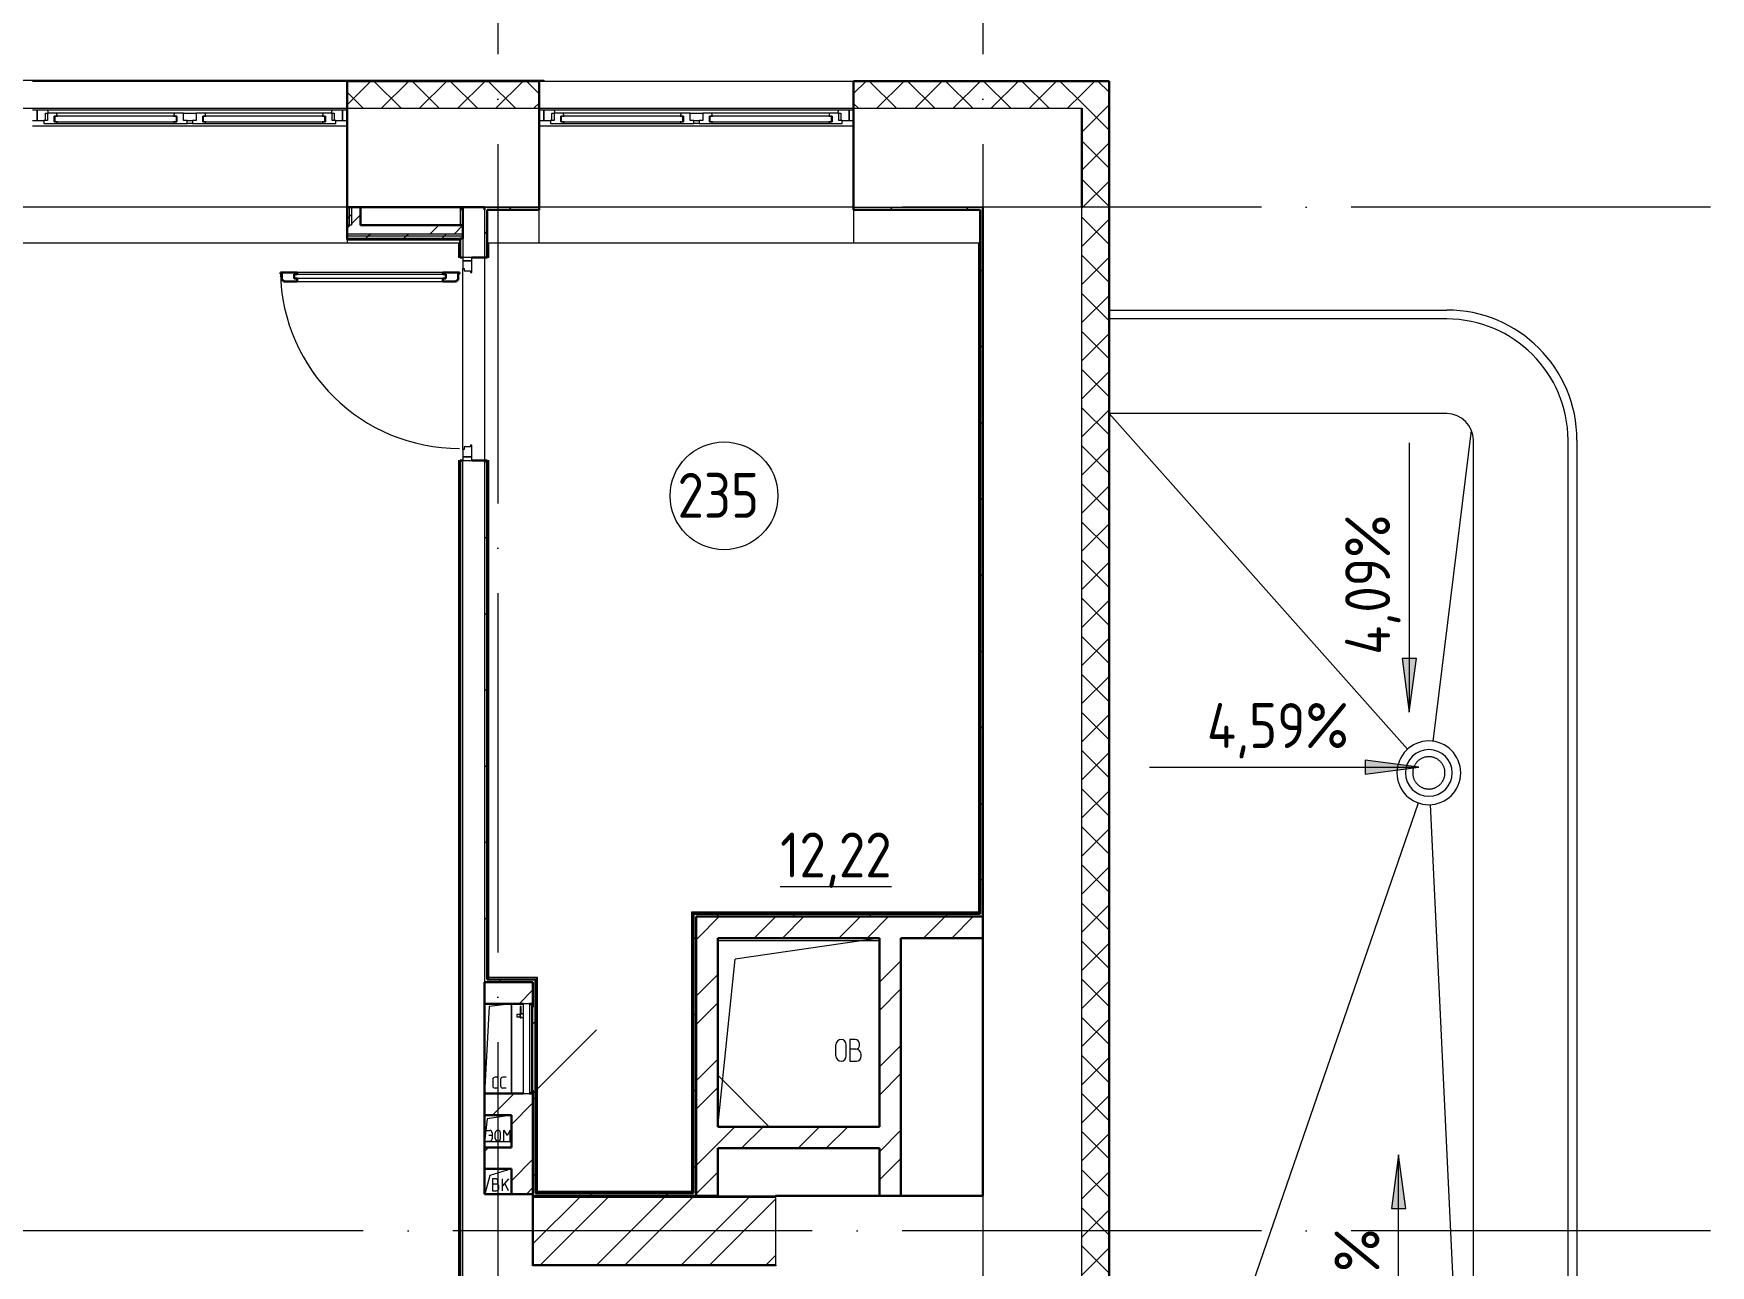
# Model space of a CAD drawing. Header units: millimetres. Extents: x -421858 to 614926, y -468665 to 141641.
# Drawn here: x 155991 to 165326, y 22470 to 29329 of the extents above; entities that cross this region are included whole.
import ezdxf

# ---------------------------------------------------------------- set-up
doc = ezdxf.new("R2010")
doc.units = ezdxf.units.MM
doc.linetypes.add('ADSK_Линия сетки', pattern=[25, 20, -2.5, 0, -2.5])
for name, color, linetype, lineweight in [('_ Окна', 7, 'Continuous', 9), ('Двери', 252, 'Continuous', 9), ('Крыша', 7, 'Continuous', 9), ('Линии', 252, 'Continuous', 9), ('Марки помещений', 252, 'Continuous', 20), ('Оборудование', 8, 'Continuous', 18), ('Ограждение', 252, 'Continuous', 9), ('Окна', 252, 'Continuous', 9), ('Оси', 252, 'Continuous', 9), ('Перекрытие', 252, 'Continuous', 18), ('Размеры', 7, 'Continuous', 9), ('Стены внутренние', 7, 'Continuous', 18), ('Стены наружные', 7, 'Continuous', 18), ('Стены штриховка', 252, 'Continuous', 9)]:
    doc.layers.add(name, color=color, linetype=linetype, lineweight=lineweight)
doc.layers.add('Двери открывание', color=7, linetype='Continuous', lineweight=9, true_color=0xc0c0c0)
doc.styles.add('GOST Common_2', font='', dxfattribs={"width": 0.9, "height": 250})
doc.styles.get('GOST Common_2').set_extended_font_data('GOST type B')

# ---------------------------------------------------------------- blocks, each defined once
blk = doc.blocks.new('2 этаж')
at = {"layer": 'Размеры', "true_color": 0x636466}
for points in [[(163649.3, 25550.1), (163688.8, 25850.1), (163609.8, 25850.1)], [(163703, 25244.6), (163403, 25284.1), (163403, 25205.1)], [(163589.8, 23086.6), (163550.3, 22786.6), (163629.3, 22786.6)]]:
    blk.add_hatch(color=251, dxfattribs=at).paths.add_polyline_path(points)
at = {"color": 251, "lineweight": 18, "true_color": 0x636466}
for p, q in [((158527.9, 23912.5), (158501, 23427.7)), ((158651, 23927.7), (158527.9, 23912.5)), ((158651, 23927.7), (158651, 23427.7)), ((158547, 23505.3), (158547, 23470.6)), ((158579, 23518.6), (158560.3, 23518.6)), ((158579, 23457.3), (158560.3, 23457.3)), ((158590.4, 23505.3), (158590.4, 23470.6)), ((158622.4, 23518.6), (158603.8, 23518.6)), ((158622.4, 23457.3), (158603.8, 23457.3)), ((158516, 23285.7), (158501, 23157.7)), ((158651, 23307.7), (158516, 23285.7)), ((158651, 23157.7), (158501, 23157.7)), ((158512, 23222.3), (158530.3, 23222.3)), ((158512, 23162.3), (158530.3, 23162.3)), ((158525, 23196.2), (158543.3, 23196.2)), ((158543.3, 23209.2), (158543.3, 23175.3)), ((158561.6, 23176.6), (158561.6, 23207.9)), ((158590.3, 23176.6), (158590.3, 23207.9)), ((158608.5, 23223.6), (158626.8, 23193.6)), ((158608.5, 23162.3), (158608.5, 23223.6)), ((158645, 23223.6), (158626.8, 23193.6)), ((158645, 23162.3), (158645, 23223.6)), ((158530.6, 22971.1), (158503.6, 22867.7)), ((158651, 23007.7), (158530.6, 22971.1)), ((158563.2, 22953.2), (158546.6, 22953.2)), ((158546.6, 22953.2), (158546.6, 22886.5)), ((158565.1, 22923.5), (158546.6, 22923.5)), ((158546.6, 22886.5), (158566.9, 22886.5)), ((158576.2, 22934.6), (158576.2, 22940.2)), ((158581.8, 22901.3), (158581.8, 22906.9)), ((158635.5, 22953.2), (158602.1, 22913.4)), ((158602.1, 22886.5), (158602.1, 22953.2)), ((158635.5, 22886.5), (158615.5, 22929.3)), ((158921, 22852.7), (158921, 22857.7)), ((159271, 22857.7), (159271, 22852.7))]:
    blk.add_line(p, q, dxfattribs=at)
for centre, radius, start, end in [((158560.3, 23505.3), 13.3, 90, 180), ((158560.3, 23470.6), 13.3, 180, 270), ((158603.8, 23505.3), 13.3, 90, 180), ((158603.8, 23470.6), 13.3, 180, 270), ((158530.3, 23209.2), 13, 0, 90), ((158530.3, 23175.3), 13, 270, 0), ((158575.9, 23207.9), 14.3, 0, 180), ((158575.9, 23176.6), 14.3, 180, 0), ((158563.2, 22940.2), 13, 0, 90), ((158565.1, 22934.6), 11.1, 270, 0), ((158565.1, 22906.9), 16.7, 0, 90), ((158566.9, 22901.3), 14.8, 270, 0)]:
    blk.add_arc(centre, radius, start, end, dxfattribs=at)
at = {"layer": '_ Окна', "color": 251, "true_color": 0x636466}
for p, q in [((156011, 28902.7), (155986, 28902.7)), ((156011, 28844.7), (156011, 28902.7)), ((156109, 28868.7), (156106, 28868.7)), ((156106, 28868.7), (156106, 28836.7)), ((156786, 28868.7), (156109, 28868.7)), ((156109, 28868.7), (156109, 28836.7)), ((156109, 28836.7), (156109, 28868.7)), ((156786, 28836.7), (156786, 28868.7)), ((156786, 28868.7), (156786, 28836.7)), ((156789, 28868.7), (156786, 28868.7)), ((156789, 28836.7), (156789, 28868.7)), ((156936, 28868.7), (156933, 28868.7)), ((156933, 28868.7), (156933, 28836.7)), ((157613, 28868.7), (156936, 28868.7)), ((156936, 28868.7), (156936, 28836.7)), ((156936, 28836.7), (156936, 28868.7)), ((157613, 28836.7), (157613, 28868.7)), ((157613, 28868.7), (157613, 28836.7)), ((157616, 28868.7), (157613, 28868.7)), ((157616, 28836.7), (157616, 28868.7)), ((157736, 28902.7), (157711, 28902.7)), ((157711, 28902.7), (157711, 28844.7)), ((158831, 28902.7), (158806, 28902.7)), ((158831, 28844.7), (158831, 28902.7)), ((158929, 28868.7), (158926, 28868.7)), ((158926, 28868.7), (158926, 28836.7)), ((159606, 28868.7), (158929, 28868.7)), ((158929, 28868.7), (158929, 28836.7)), ((158929, 28836.7), (158929, 28868.7)), ((159606, 28836.7), (159606, 28868.7)), ((159606, 28868.7), (159606, 28836.7)), ((159609, 28868.7), (159606, 28868.7)), ((159609, 28836.7), (159609, 28868.7)), ((159756, 28868.7), (159753, 28868.7)), ((159753, 28868.7), (159753, 28836.7)), ((160433, 28868.7), (159756, 28868.7)), ((159756, 28868.7), (159756, 28836.7)), ((159756, 28836.7), (159756, 28868.7)), ((160433, 28836.7), (160433, 28868.7)), ((160433, 28868.7), (160433, 28836.7)), ((160436, 28868.7), (160433, 28868.7)), ((160436, 28836.7), (160436, 28868.7)), ((160556, 28902.7), (160531, 28902.7)), ((160531, 28902.7), (160531, 28844.7)), ((155986, 28844.7), (156011, 28844.7)), ((156106, 28836.7), (156109, 28836.7)), ((156109, 28836.7), (156786, 28836.7)), ((156786, 28836.7), (156789, 28836.7)), ((156933, 28836.7), (156936, 28836.7)), ((156936, 28836.7), (157613, 28836.7)), ((157613, 28836.7), (157616, 28836.7)), ((157711, 28844.7), (157736, 28844.7)), ((158806, 28844.7), (158831, 28844.7)), ((158926, 28836.7), (158929, 28836.7)), ((158929, 28836.7), (159606, 28836.7)), ((159606, 28836.7), (159609, 28836.7)), ((159753, 28836.7), (159756, 28836.7)), ((159756, 28836.7), (160433, 28836.7)), ((160433, 28836.7), (160436, 28836.7)), ((160531, 28844.7), (160556, 28844.7))]:
    blk.add_line(p, q, dxfattribs=at)
at = {"layer": '_ Окна', "color": 251, "lineweight": 18, "true_color": 0x636466}
for p, q in [((156070.5, 28902.7), (156011, 28902.7)), ((156011, 28902.7), (156011, 28844.7)), ((156057, 28844.7), (156057, 28885.7)), ((156057, 28885.7), (156069, 28885.7)), ((156069, 28885.7), (156069, 28844.7)), ((156119.5, 28885.7), (156069, 28885.7)), ((156075, 28885.7), (156070.5, 28902.7)), ((156106, 28836.7), (156106, 28868.7)), ((156106, 28868.7), (156124, 28868.7)), ((156124, 28868.7), (156119.5, 28885.7)), ((156775.6, 28885.7), (156771, 28868.7)), ((156771, 28868.7), (156789, 28868.7)), ((156826, 28885.7), (156775.6, 28885.7)), ((156789, 28868.7), (156789, 28836.7)), ((156826, 28844.7), (156826, 28885.7)), ((156896, 28885.7), (156896, 28844.7)), ((156946.5, 28885.7), (156896, 28885.7)), ((156933, 28836.7), (156933, 28868.7)), ((156933, 28868.7), (156951, 28868.7)), ((156951, 28868.7), (156946.5, 28885.7)), ((157602.6, 28885.7), (157598, 28868.7)), ((157598, 28868.7), (157616, 28868.7)), ((157653, 28885.7), (157602.6, 28885.7)), ((157616, 28868.7), (157616, 28836.7)), ((157651.6, 28902.7), (157647, 28885.7)), ((157711, 28902.7), (157651.6, 28902.7)), ((157653, 28844.7), (157653, 28885.7)), ((157653, 28885.7), (157665, 28885.7)), ((157665, 28885.7), (157665, 28844.7)), ((157711, 28844.7), (157711, 28902.7)), ((158890.5, 28902.7), (158831, 28902.7)), ((158831, 28902.7), (158831, 28844.7)), ((158877, 28844.7), (158877, 28885.7)), ((158877, 28885.7), (158889, 28885.7)), ((158889, 28885.7), (158889, 28844.7)), ((158939.5, 28885.7), (158889, 28885.7)), ((158895, 28885.7), (158890.5, 28902.7)), ((158926, 28836.7), (158926, 28868.7)), ((158926, 28868.7), (158944, 28868.7)), ((158944, 28868.7), (158939.5, 28885.7)), ((159595.6, 28885.7), (159591, 28868.7)), ((159591, 28868.7), (159609, 28868.7)), ((159646, 28885.7), (159595.6, 28885.7)), ((159609, 28868.7), (159609, 28836.7)), ((159646, 28844.7), (159646, 28885.7)), ((159716, 28885.7), (159716, 28844.7)), ((159766.5, 28885.7), (159716, 28885.7)), ((159753, 28836.7), (159753, 28868.7)), ((159753, 28868.7), (159771, 28868.7)), ((159771, 28868.7), (159766.5, 28885.7)), ((160422.6, 28885.7), (160418, 28868.7)), ((160418, 28868.7), (160436, 28868.7)), ((160473, 28885.7), (160422.6, 28885.7)), ((160436, 28868.7), (160436, 28836.7)), ((160471.6, 28902.7), (160467, 28885.7)), ((160531, 28902.7), (160471.6, 28902.7)), ((160473, 28844.7), (160473, 28885.7)), ((160473, 28885.7), (160485, 28885.7)), ((160485, 28885.7), (160485, 28844.7)), ((160531, 28844.7), (160531, 28902.7)), ((156011, 28844.7), (156049, 28844.7)), ((156069, 28844.7), (156049, 28844.7)), ((156049, 28844.7), (156049, 28827.7)), ((156049, 28827.7), (156105, 28827.7)), ((156105, 28827.7), (156106, 28828.7)), ((156124, 28836.7), (156106, 28836.7)), ((156106, 28828.7), (156107, 28827.7)), ((156107, 28827.7), (156121.6, 28827.7)), ((156121.6, 28827.7), (156124, 28836.7)), ((156789, 28836.7), (156771, 28836.7)), ((156771, 28836.7), (156773.4, 28827.7)), ((156773.4, 28827.7), (156788, 28827.7)), ((156788, 28827.7), (156789, 28828.7)), ((156789, 28828.7), (156790, 28827.7)), ((156790, 28827.7), (156846, 28827.7)), ((156846, 28844.7), (156826, 28844.7)), ((156846, 28827.7), (156846, 28844.7)), ((156896, 28844.7), (156876, 28844.7)), ((156876, 28844.7), (156876, 28827.7)), ((156876, 28827.7), (156932, 28827.7)), ((156932, 28827.7), (156933, 28828.7)), ((156951, 28836.7), (156933, 28836.7)), ((156933, 28828.7), (156934, 28827.7)), ((156934, 28827.7), (156948.6, 28827.7)), ((156948.6, 28827.7), (156951, 28836.7)), ((157616, 28836.7), (157598, 28836.7)), ((157598, 28836.7), (157600.4, 28827.7)), ((157600.4, 28827.7), (157615, 28827.7)), ((157615, 28827.7), (157616, 28828.7)), ((157616, 28828.7), (157617, 28827.7)), ((157617, 28827.7), (157673, 28827.7)), ((157673, 28844.7), (157653, 28844.7)), ((157673, 28827.7), (157673, 28844.7)), ((157673, 28844.7), (157711, 28844.7)), ((158831, 28844.7), (158869, 28844.7)), ((158889, 28844.7), (158869, 28844.7)), ((158869, 28844.7), (158869, 28827.7)), ((158869, 28827.7), (158925, 28827.7)), ((158925, 28827.7), (158926, 28828.7)), ((158944, 28836.7), (158926, 28836.7)), ((158926, 28828.7), (158927, 28827.7)), ((158927, 28827.7), (158941.6, 28827.7)), ((158941.6, 28827.7), (158944, 28836.7)), ((159609, 28836.7), (159591, 28836.7)), ((159591, 28836.7), (159593.4, 28827.7)), ((159593.4, 28827.7), (159608, 28827.7)), ((159608, 28827.7), (159609, 28828.7)), ((159609, 28828.7), (159610, 28827.7)), ((159610, 28827.7), (159666, 28827.7)), ((159666, 28844.7), (159646, 28844.7)), ((159666, 28827.7), (159666, 28844.7)), ((159716, 28844.7), (159696, 28844.7)), ((159696, 28844.7), (159696, 28827.7)), ((159696, 28827.7), (159752, 28827.7)), ((159752, 28827.7), (159753, 28828.7)), ((159771, 28836.7), (159753, 28836.7)), ((159753, 28828.7), (159754, 28827.7)), ((159754, 28827.7), (159768.6, 28827.7)), ((159768.6, 28827.7), (159771, 28836.7)), ((160436, 28836.7), (160418, 28836.7)), ((160418, 28836.7), (160420.4, 28827.7)), ((160420.4, 28827.7), (160435, 28827.7)), ((160435, 28827.7), (160436, 28828.7)), ((160436, 28828.7), (160437, 28827.7)), ((160437, 28827.7), (160493, 28827.7)), ((160493, 28844.7), (160473, 28844.7)), ((160493, 28827.7), (160493, 28844.7)), ((160493, 28844.7), (160531, 28844.7))]:
    blk.add_line(p, q, dxfattribs=at)
at = {"layer": 'Двери', "color": 251, "true_color": 0x636466}
for p, q in [((158431, 28082.7), (158381, 28082.7)), ((158381, 28082.7), (158381, 28062.7)), ((158381, 28062.7), (158431, 28062.7)), ((158431, 28062.7), (158381, 28062.7)), ((158381, 28062.7), (158381, 28021.7)), ((158381, 28021.7), (158389, 28021.7)), ((158389, 28021.7), (158389, 28007.7)), ((158389, 28007.7), (158423, 28007.7)), ((158423, 28007.7), (158423, 27998.7)), ((158431, 28062.7), (158431, 28082.7)), ((158431, 27998.7), (158431, 28062.7)), ((157441, 27989.7), (158287, 27989.7)), ((157441, 27965.7), (157441, 27989.7)), ((158287, 27965.7), (157441, 27965.7)), ((158269, 27998.7), (157459, 27998.7)), ((157459, 27948.7), (158269, 27948.7)), ((158287, 27989.7), (158287, 27965.7)), ((158423, 27998.7), (158431, 27998.7)), ((158381, 27013.7), (158381, 26972.7)), ((158389, 27013.7), (158381, 27013.7)), ((158423, 27027.7), (158389, 27027.7)), ((158389, 27027.7), (158389, 27013.7)), ((158431, 27036.7), (158423, 27036.7)), ((158423, 27036.7), (158423, 27027.7)), ((158431, 26972.7), (158431, 27036.7)), ((158431, 26972.7), (158381, 26972.7)), ((158381, 26972.7), (158381, 26952.7)), ((158381, 26972.7), (158431, 26972.7)), ((158381, 26952.7), (158431, 26952.7)), ((158431, 26952.7), (158431, 26972.7))]:
    blk.add_line(p, q, dxfattribs=at)
at = {"layer": 'Двери', "color": 251, "lineweight": 30, "true_color": 0x636466}
for p, q in [((157459, 27998.7), (157365, 27998.7)), ((157365, 27998.7), (157365, 27990.7)), ((157365, 27990.7), (157374, 27990.7)), ((157374, 27990.7), (157374, 27956.7)), ((157374, 27956.7), (157383, 27956.7)), ((157383, 27956.7), (157383, 27948.7)), ((157383, 27948.7), (157459, 27948.7)), ((157441, 27989.7), (157459, 27989.7)), ((157441, 27965.7), (157441, 27989.7)), ((157459, 27965.7), (157441, 27965.7)), ((157459, 27989.7), (157459, 27998.7)), ((157459, 27948.7), (157459, 27965.7)), ((158363, 27998.7), (158269, 27998.7)), ((158269, 27989.7), (158269, 27998.7)), ((158287, 27989.7), (158269, 27989.7)), ((158269, 27965.7), (158287, 27965.7)), ((158269, 27948.7), (158269, 27965.7)), ((158269, 27948.7), (158345, 27948.7)), ((158287, 27965.7), (158287, 27989.7)), ((158345, 27948.7), (158345, 27956.7)), ((158345, 27956.7), (158354, 27956.7)), ((158354, 27956.7), (158354, 27990.7)), ((158354, 27990.7), (158363, 27990.7)), ((158363, 27990.7), (158363, 27998.7))]:
    blk.add_line(p, q, dxfattribs=at)
at = {"layer": 'Двери открывание', "color": 251, "true_color": 0x636466}
blk.add_arc((158363, 28016.7), 998, 181.03345, 270, dxfattribs=at)
at = {"layer": 'Крыша', "color": 251, "true_color": 0x636466}
for p, q in [((163640.3, 25344.1), (161978, 27212.7)), ((163994.4, 27118.9), (163780.1, 25387.4)), ((161978, 20053), (163701.2, 25045.9)), ((164006, 20053), (163766.7, 25036.4))]:
    blk.add_line(p, q, dxfattribs=at)
at = {"layer": 'Линии', "color": 251, "lineweight": 18, "ltscale": 100, "true_color": 0x636466}
for p, q in [((160699.4, 24292.7), (159897.6, 24176.1)), ((159799.4, 23242.7), (159897.6, 24176.1)), ((160565.1, 23728), (160535.1, 23728)), ((160535.1, 23728), (160535.1, 23608)), ((160457.6, 23636.7), (160457.6, 23699.3)), ((160515, 23636.7), (160515, 23699.3)), ((160568.4, 23674.7), (160535.1, 23674.7)), ((160588.4, 23694.7), (160588.4, 23704.7)), ((160598.4, 23634.7), (160598.4, 23644.7)), ((160535.1, 23608), (160571.8, 23608)), ((159391, 22852.7), (159391, 22857.7)), ((159799.4, 22857.7), (160121, 22857.7))]:
    blk.add_line(p, q, dxfattribs=at)
at = {"layer": 'Линии', "color": 251, "lineweight": 18, "true_color": 0x636466}
for centre, radius, start, end in [((160486.3, 23699.3), 28.7, 0, 180), ((160565.1, 23704.7), 23.3, 0, 90), ((160486.3, 23636.7), 28.7, 180, 0), ((160568.4, 23694.7), 20, 270, 0), ((160568.4, 23644.7), 30, 0, 90), ((160571.8, 23634.7), 26.7, 270, 0)]:
    blk.add_arc(centre, radius, start, end, dxfattribs=at)
at = {"layer": 'Марки помещений', "color": 251, "true_color": 0x636466}
blk.add_circle((159834.9, 26755.1), 300, dxfattribs=at)
at = {"layer": 'Оборудование', "color": 251, "true_color": 0x636466}
for p, q in [((158700.6, 23911.9), (158700.6, 23866.1)), ((158705.6, 23911.9), (158700.6, 23911.9)), ((158705.6, 23866.1), (158705.6, 23911.9)), ((158752.4, 23927.7), (158716, 23927.7)), ((158716, 23927.7), (158716, 23427.7)), ((158753.3, 23428.7), (158753.3, 23926.8)), ((158763.1, 23920.7), (158753.3, 23920.7)), ((158764, 23435.7), (158764, 23919.8)), ((158771, 23908.7), (158765.5, 23908.7)), ((158771, 23446.7), (158771, 23908.7)), ((158698.2, 23867.4), (158680.7, 23867.4)), ((158680.7, 23867.4), (158680.7, 23855.1)), ((158680.7, 23855.1), (158698.2, 23855.1)), ((158700.1, 23869.3), (158698.2, 23867.4)), ((158698.2, 23867.4), (158698.2, 23855.1)), ((158698.2, 23855.1), (158700.1, 23853.2)), ((158716, 23870.9), (158700.1, 23870.9)), ((158700.1, 23870.9), (158700.1, 23851.6)), ((158700.1, 23851.6), (158716, 23851.6)), ((158700.6, 23856.4), (158700.6, 23848.2)), ((158700.6, 23848.2), (158705.6, 23848.2)), ((158705.6, 23848.2), (158705.6, 23856.4)), ((158771, 23427.7), (159124.6, 23781.3)), ((160086, 23242.7), (159799.4, 23529.4)), ((158753.3, 23434.7), (158763.1, 23434.7)), ((158765.5, 23446.7), (158771, 23446.7)), ((158716, 23427.7), (158752.4, 23427.7))]:
    blk.add_line(p, q, dxfattribs=at)
at = {"layer": 'Оборудование', "color": 251, "true_color": 0x636466, "flags": 128}
for points in [[(163848.2, 25212.7), (163848.1, 25216.3), (163847.9, 25219.9), (163847.5, 25223.5), (163847, 25227.1), (163846.4, 25230.6), (163845.6, 25234.1), (163844.7, 25237.6), (163843.6, 25241), (163842.4, 25244.4), (163841.1, 25247.7), (163839.6, 25251), (163838, 25254.2), (163836.3, 25257.4), (163834.4, 25260.5), (163832.5, 25263.5), (163830.4, 25266.4), (163828.2, 25269.3), (163825.9, 25272), (163823.4, 25274.7), (163820.9, 25277.2), (163818.3, 25279.7), (163815.5, 25282), (163812.7, 25284.2), (163809.8, 25286.4), (163806.8, 25288.4), (163803.8, 25290.3), (163800.6, 25292), (163797.4, 25293.6), (163794.2, 25295.1), (163790.9, 25296.5), (163787.5, 25297.7), (163784.1, 25298.8), (163780.6, 25299.8), (163777.1, 25300.6), (163773.6, 25301.3), (163770, 25301.9), (163766.4, 25302.2), (163762.8, 25302.5), (163759.3, 25302.6), (163755.7, 25302.6), (163752.1, 25302.4), (163748.5, 25302.1), (163744.9, 25301.6), (163741.4, 25301), (163737.9, 25300.3), (163734.4, 25299.4), (163730.9, 25298.4), (163727.5, 25297.2), (163724.2, 25295.9), (163720.9, 25294.5), (163717.6, 25292.9), (163714.5, 25291.2), (163711.4, 25289.4), (163708.3, 25287.5), (163705.4, 25285.4), (163702.5, 25283.2), (163699.8, 25280.9), (163697.1, 25278.6), (163694.5, 25276.1), (163692, 25273.5), (163689.6, 25270.8), (163687.4, 25268), (163685.2, 25265.1), (163683.2, 25262.1), (163681.3, 25259.1), (163679.5, 25256), (163677.8, 25252.8), (163676.3, 25249.5), (163674.9, 25246.2), (163673.6, 25242.9), (163672.5, 25239.4), (163671.5, 25236), (163670.6, 25232.5), (163669.9, 25229), (163669.3, 25225.4), (163668.9, 25221.9), (163668.6, 25218.3), (163668.4, 25214.7), (163668.4, 25212.7)], [(163668.4, 25212.7), (163668.5, 25209.2), (163668.7, 25205.6), (163669.1, 25202), (163669.6, 25198.4), (163670.2, 25194.9), (163671, 25191.4), (163671.9, 25187.9), (163673, 25184.5), (163674.2, 25181.1), (163675.5, 25177.7), (163677, 25174.5), (163678.6, 25171.2), (163680.3, 25168.1), (163682.1, 25165), (163684.1, 25162), (163686.2, 25159.1), (163688.4, 25156.2), (163690.7, 25153.5), (163693.1, 25150.8), (163695.7, 25148.3), (163698.3, 25145.8), (163701, 25143.5), (163703.8, 25141.2), (163706.7, 25139.1), (163709.7, 25137.1), (163712.8, 25135.2), (163715.9, 25133.5), (163719.1, 25131.9), (163722.4, 25130.4), (163725.7, 25129), (163729.1, 25127.7), (163732.5, 25126.6), (163736, 25125.7), (163739.5, 25124.9), (163743, 25124.2), (163746.6, 25123.6), (163750.1, 25123.2), (163753.7, 25123), (163757.3, 25122.9), (163760.9, 25122.9), (163764.5, 25123.1), (163768.1, 25123.4), (163771.6, 25123.9), (163775.2, 25124.5), (163778.7, 25125.2), (163782.2, 25126.1), (163785.6, 25127.1), (163789, 25128.3), (163792.4, 25129.6), (163795.7, 25131), (163798.9, 25132.6), (163802.1, 25134.3), (163805.2, 25136.1), (163808.2, 25138), (163811.2, 25140.1), (163814, 25142.3), (163816.8, 25144.5), (163819.5, 25146.9), (163822.1, 25149.4), (163824.6, 25152), (163826.9, 25154.7), (163829.2, 25157.5), (163831.3, 25160.4), (163833.4, 25163.4), (163835.3, 25166.4), (163837.1, 25169.5), (163838.8, 25172.7), (163840.3, 25176), (163841.7, 25179.3), (163843, 25182.6), (163844.1, 25186.1), (163845.1, 25189.5), (163846, 25193), (163846.7, 25196.5), (163847.3, 25200.1), (163847.7, 25203.6), (163848, 25207.2), (163848.1, 25210.8), (163848.2, 25212.7)]]:
    blk.add_lwpolyline(points, dxfattribs=at)
at = {"layer": 'Оборудование', "color": 251, "true_color": 0x636466}
for radius, start, end in [(177.5, 0, 180), (130, 0, 180), (177.5, 180, 0), (130, 180, 0)]:
    blk.add_arc((163758.3, 25212.7), radius, start, end, dxfattribs=at)
for points, knots in [([(158753.3, 23926.8), (158753.3, 23926.9), (158753.3, 23927), (158753.2, 23927.2), (158753.2, 23927.3), (158753, 23927.5), (158752.9, 23927.6), (158752.6, 23927.7), (158752.5, 23927.7), (158752.4, 23927.7)], [0, 0, 0, 0, 0.166667, 0.25, 0.333333, 0.5, 0.666667, 0.833333, 1, 1, 1, 1]), ([(158764, 23919.8), (158764, 23919.9), (158764, 23920), (158763.9, 23920.2), (158763.9, 23920.3), (158763.8, 23920.4), (158763.7, 23920.5), (158763.5, 23920.6), (158763.3, 23920.7), (158763.1, 23920.7), (158763.1, 23920.7)], [0, 0, 0, 0, 0.166667, 0.25, 0.333333, 0.416667, 0.541667, 0.666667, 0.833333, 1, 1, 1, 1]), ([(158765.5, 23908.7), (158765.4, 23908.7), (158765.2, 23908.8), (158765, 23908.9), (158764.8, 23908.9), (158764.6, 23909.1), (158764.5, 23909.2), (158764.3, 23909.3), (158764.2, 23909.5), (158764.1, 23909.7), (158764, 23909.9), (158764, 23910.1), (158764, 23910.3)], [0, 0, 0, 0, 0.166667, 0.25, 0.333333, 0.416667, 0.5, 0.583333, 0.666667, 0.75, 0.833333, 1, 1, 1, 1]), ([(158763.1, 23434.7), (158763.1, 23434.7), (158763.3, 23434.8), (158763.5, 23434.9), (158763.7, 23435), (158763.8, 23435.1), (158763.9, 23435.2), (158763.9, 23435.3), (158764, 23435.5), (158764, 23435.6), (158764, 23435.7)], [-1, -1, -1, -1, -0.833333, -0.666667, -0.541667, -0.416667, -0.333333, -0.25, -0.166667, 0, 0, 0, 0]), ([(158764, 23445.2), (158764, 23445.3), (158764, 23445.5), (158764.1, 23445.8), (158764.2, 23446), (158764.3, 23446.1), (158764.5, 23446.3), (158764.6, 23446.4), (158764.8, 23446.5), (158765, 23446.6), (158765.2, 23446.7), (158765.4, 23446.7), (158765.5, 23446.7)], [-1, -1, -1, -1, -0.833333, -0.75, -0.666667, -0.583333, -0.5, -0.416667, -0.333333, -0.25, -0.166667, 0, 0, 0, 0]), ([(158752.4, 23427.7), (158752.5, 23427.7), (158752.6, 23427.8), (158752.9, 23427.9), (158753, 23428), (158753.2, 23428.2), (158753.2, 23428.3), (158753.3, 23428.5), (158753.3, 23428.6), (158753.3, 23428.7)], [-1, -1, -1, -1, -0.833333, -0.666667, -0.5, -0.333333, -0.25, -0.166667, 0, 0, 0, 0])]:
    blk.add_open_spline(points, degree=3, knots=knots, dxfattribs=at)
at = {"layer": 'Ограждение', "color": 251, "true_color": 0x636466}
for p, q in [((157736, 28812.7), (155986, 28812.7)), ((160556, 28812.7), (158806, 28812.7)), ((157736, 28362.7), (155986, 28362.7)), ((158366, 28362.7), (158366, 28262.7)), ((160556, 28362.7), (158806, 28362.7)), ((158806, 28162.7), (158806, 28347.7)), ((160556, 28347.7), (160556, 28162.7)), ((158366, 28162.7), (138751, 28162.7)), ((157736, 28162.7), (155986, 28162.7)), ((157736, 28182.7), (157736, 28162.7)), ((158356, 28162.7), (158356, 28082.7)), ((161261, 28162.7), (158516, 28162.7)), ((158526, 28082.7), (158526, 28162.7)), ((160556, 28162.7), (158806, 28162.7)), ((161251, 28162.7), (161251, 24437.7)), ((158366, 28082.7), (158356, 28082.7)), ((158526, 28082.7), (158516, 28082.7)), ((158356, 26952.7), (158366, 26952.7)), ((158356, 26952.7), (158356, 18392.7)), ((158516, 26952.7), (158526, 26952.7)), ((158526, 24072.7), (158526, 26952.7)), ((161251, 24437.7), (159654.4, 24437.7)), ((159654.4, 24437.7), (159664.4, 24427.7)), ((159654.4, 24437.7), (159654.4, 22882.7)), ((161251, 24437.7), (161261, 24427.7)), ((158516, 24062.7), (158526, 24072.7)), ((158796, 24072.7), (158526, 24072.7)), ((158796, 24072.7), (158786, 24062.7)), ((158796, 22882.7), (158796, 24072.7)), ((158796, 22882.7), (158786, 22872.7)), ((159654.4, 22882.7), (158796, 22882.7)), ((159654.4, 22882.7), (159664.4, 22872.7))]:
    blk.add_line(p, q, dxfattribs=at)
at = {"layer": 'Окна', "color": 251, "true_color": 0x636466}
for p, q in [((157651.6, 28902.7), (156070.5, 28902.7)), ((156775.6, 28885.7), (156119.5, 28885.7)), ((156826, 28885.7), (156896, 28885.7)), ((157602.6, 28885.7), (156946.5, 28885.7)), ((160471.6, 28902.7), (158890.5, 28902.7)), ((159595.6, 28885.7), (158939.5, 28885.7)), ((159646, 28885.7), (159716, 28885.7)), ((160422.6, 28885.7), (159766.5, 28885.7)), ((156105, 28827.7), (156107, 28827.7)), ((156121.6, 28827.7), (156773.4, 28827.7)), ((156788, 28827.7), (156790, 28827.7)), ((156846, 28844.7), (156876, 28844.7)), ((156876, 28827.7), (156846, 28827.7)), ((156932, 28827.7), (156934, 28827.7)), ((156948.6, 28827.7), (157600.4, 28827.7)), ((157615, 28827.7), (157617, 28827.7)), ((158925, 28827.7), (158927, 28827.7)), ((158941.6, 28827.7), (159593.4, 28827.7)), ((159608, 28827.7), (159610, 28827.7)), ((159666, 28844.7), (159696, 28844.7)), ((159696, 28827.7), (159666, 28827.7)), ((159752, 28827.7), (159754, 28827.7)), ((159768.6, 28827.7), (160420.4, 28827.7)), ((160435, 28827.7), (160437, 28827.7))]:
    blk.add_line(p, q, dxfattribs=at)
at = {"layer": 'Оси', "color": 251, "linetype": 'ADSK_Линия сетки', "ltscale": 100, "true_color": 0x636466}
for p, q in [((158576, 33713.4), (158576, 16058.5)), ((161276, 33713.4), (161276, 16058.5)), ((165326, 28362.7), (93603.7, 28362.7)), ((165326, 22662.7), (93565.9, 22662.7))]:
    blk.add_line(p, q, dxfattribs=at)
at = {"layer": 'Перекрытие', "color": 251, "ltscale": 100, "true_color": 0x636466}
blk.add_line((158651, 23157.7), (158501, 23157.7), dxfattribs=at)
at = {"layer": 'Размеры', "color": 251, "lineweight": 20, "true_color": 0x636466}
for p, q in [((163649.3, 27050.1), (163649.3, 25550.1)), ((162203, 25244.6), (163703, 25244.6)), ((163589.8, 21586.6), (163589.8, 23086.6))]:
    blk.add_line(p, q, dxfattribs=at)
at = {"layer": 'Размеры', "color": 251, "true_color": 0x636466}
for p, q in [((163688.8, 25850.1), (163609.8, 25850.1)), ((163609.8, 25850.1), (163649.3, 25550.1)), ((163649.3, 25550.1), (163688.8, 25850.1)), ((163703, 25244.6), (163403, 25284.1)), ((163403, 25284.1), (163403, 25205.1)), ((163403, 25205.1), (163703, 25244.6)), ((163589.8, 23086.6), (163550.3, 22786.6)), ((163629.3, 22786.6), (163589.8, 23086.6)), ((163550.3, 22786.6), (163629.3, 22786.6))]:
    blk.add_line(p, q, dxfattribs=at)
at = {"layer": 'Стены внутренние', "color": 251, "true_color": 0x636466}
for p, q in [((155986, 29064.7), (157736, 29064.7)), ((158806, 29064.7), (160556, 29064.7)), ((137721, 28912.7), (161826, 28912.7)), ((158501, 28362.7), (158806, 28362.7)), ((158501, 28347.7), (158501, 24047.7)), ((160556, 28362.7), (161276, 28362.7)), ((161826, 16412.7), (161826, 28362.7)), ((158381, 28187.7), (158381, 28082.7)), ((158381, 27013.7), (158381, 28021.7)), ((161978, 27789.7), (163858, 27789.7)), ((163858, 27739.7), (161978, 27739.7)), ((163858, 27212.7), (161978, 27212.7)), ((164006, 12262.7), (164006, 27064.7)), ((164533, 12262.7), (164533, 27064.7)), ((164583, 27064.7), (164583, 12262.7)), ((159799.4, 22857.7), (160121, 22857.7)), ((160121, 22852.7), (160121, 22472.7))]:
    blk.add_line(p, q, dxfattribs=at)
at = {"layer": 'Стены внутренние', "color": 251, "lineweight": 30, "true_color": 0x636466}
for p, q in [((157736, 28362.7), (157736, 29064.7)), ((157736, 29064.7), (158806, 29064.7)), ((158806, 28362.7), (158806, 29064.7)), ((160556, 28362.7), (160556, 29064.7)), ((161978, 29064.7), (160556, 29064.7)), ((161978, 16260.7), (161978, 29064.7)), ((161826, 28362.7), (161826, 28912.7)), ((158501, 28362.7), (157811, 28362.7)), ((158381, 28362.7), (158381, 28262.7)), ((158501, 28362.7), (158501, 28347.7)), ((158501, 28082.7), (158431, 28082.7)), ((158501, 26952.7), (158431, 26952.7)), ((161276, 22857.7), (161276, 24412.7)), ((158501, 23427.7), (158501, 23927.7)), ((158501, 23127.7), (158501, 23307.7)), ((158501, 22867.7), (158501, 23007.7)), ((158501, 22867.7), (158771, 22867.7)), ((158771, 22857.7), (158771, 22467.7)), ((160121, 22857.7), (160699.4, 22857.7)), ((160121, 22857.7), (160121, 22852.7)), ((160819.4, 22857.7), (161276, 22857.7)), ((160121, 22472.7), (160121, 22467.7))]:
    blk.add_line(p, q, dxfattribs=at)
at = {"layer": 'Стены внутренние', "color": 251, "linetype": 'Continuous', "lineweight": 9, "true_color": 0x636466}
for p, q in [((157736, 28932.7), (157866, 29062.7)), ((157784.2, 29064.7), (157783, 29062.7)), ((158037.7, 28912.7), (157887.7, 29062.7)), ((157928.1, 28912.7), (158078.1, 29062.7)), ((158249.8, 28912.7), (158099.8, 29062.7)), ((158140.3, 28912.7), (158290.3, 29062.7)), ((158461.9, 28912.7), (158311.9, 29062.7)), ((158352.4, 28912.7), (158502.4, 29062.7)), ((158674.1, 28912.7), (158524.1, 29062.7)), ((158564.5, 28912.7), (158714.5, 29062.7)), ((158605.4, 29064.7), (158604.2, 29062.7)), ((158804, 28994.9), (158736.2, 29062.7)), ((158804, 29034.5), (158806, 29034.5)), ((160556, 29034.5), (160558, 29034.5)), ((160558, 28997), (160623.7, 29062.7)), ((160599.8, 29064.7), (160598.6, 29062.7)), ((160795.4, 28912.7), (160645.4, 29062.7)), ((160685.9, 28912.7), (160835.9, 29062.7)), ((161007.5, 28912.7), (160857.5, 29062.7)), ((160898, 28912.7), (161048, 29062.7)), ((161219.6, 28912.7), (161069.6, 29062.7)), ((161110.1, 28912.7), (161260.1, 29062.7)), ((161431.8, 28912.7), (161281.8, 29062.7)), ((161322.3, 28912.7), (161472.3, 29062.7)), ((161421, 29064.7), (161419.9, 29062.7)), ((161643.9, 28912.7), (161493.9, 29062.7)), ((161534.4, 28912.7), (161684.4, 29062.7)), ((161655.6, 29064.7), (161654.5, 29062.7)), ((161826, 28942.8), (161706, 29062.7)), ((161826, 28992.2), (161896.5, 29062.7)), ((161976, 29004.9), (161918.2, 29062.7)), ((157825.5, 28912.7), (157738, 29000.3)), ((158776.7, 28912.7), (158806, 28942.1)), ((160583.3, 28912.7), (160556, 28940)), ((161746.5, 28912.7), (161826, 28992.2)), ((161976, 28792.8), (161826, 28942.8)), ((161826, 28780.1), (161976, 28930.1)), ((161978, 28865.9), (161976, 28869.3)), ((161976, 28831.3), (161978, 28831.3)), ((161976, 28580.7), (161826, 28730.7)), ((161826, 28568), (161976, 28718)), ((161976, 28628.1), (161978, 28628.1)), ((161976, 28368.5), (161826, 28518.5)), ((161826, 28355.8), (161976, 28505.8)), ((161976, 28156.4), (161826, 28306.4)), ((161826, 28143.7), (161976, 28293.7)), ((161976, 28323.3), (161978, 28323.3)), ((161976, 27944.3), (161826, 28094.3)), ((161826, 27931.6), (161976, 28081.6)), ((161976, 27732.1), (161826, 27882.1)), ((161826, 27719.4), (161976, 27869.4)), ((161976, 27520), (161826, 27670)), ((161826, 27507.3), (161976, 27657.3)), ((161976, 27713.7), (161978, 27713.7)), ((161976, 27307.9), (161826, 27457.9)), ((161826, 27295.2), (161976, 27445.2)), ((161976, 27510.5), (161978, 27510.5)), ((161976, 27095.7), (161826, 27245.7)), ((161826, 27083), (161976, 27233)), ((161978, 27240.3), (161976, 27243.7)), ((161976, 27205.7), (161978, 27205.7)), ((161976, 26883.6), (161826, 27033.6)), ((161826, 26870.9), (161976, 27020.9)), ((161976, 26671.5), (161826, 26821.5)), ((161826, 26658.8), (161976, 26808.8)), ((161976, 26459.3), (161826, 26609.3)), ((161826, 26446.7), (161976, 26596.7)), ((161976, 26596.1), (161978, 26596.1)), ((161976, 26247.2), (161826, 26397.2)), ((161826, 26234.5), (161976, 26384.5)), ((161976, 26392.9), (161978, 26392.9)), ((161976, 26035.1), (161826, 26185.1)), ((161826, 26022.4), (161976, 26172.4)), ((161976, 26088.1), (161978, 26088.1)), ((161976, 25822.9), (161826, 25972.9)), ((161826, 25810.3), (161976, 25960.3)), ((161976, 25610.8), (161826, 25760.8)), ((161826, 25598.1), (161976, 25748.1)), ((161976, 25398.7), (161826, 25548.7)), ((161826, 25386), (161976, 25536)), ((161976, 25478.5), (161978, 25478.5)), ((161976, 25186.5), (161826, 25336.5)), ((161826, 25173.9), (161976, 25323.9)), ((161978, 25355.9), (161976, 25352.4)), ((161976, 25275.3), (161978, 25275.3)), ((161976, 24974.4), (161826, 25124.4)), ((161826, 24961.7), (161976, 25111.7)), ((161976, 24970.5), (161978, 24970.5)), ((161976, 24762.3), (161826, 24912.3)), ((161826, 24749.6), (161976, 24899.6)), ((161976, 24550.1), (161826, 24700.1)), ((161826, 24537.5), (161976, 24687.5)), ((161976, 24338), (161826, 24488)), ((161826, 24325.3), (161976, 24475.3)), ((161977.7, 24542.6), (161976, 24539.6)), ((161976, 24125.9), (161826, 24275.9)), ((161976, 24360.9), (161978, 24360.9)), ((161826, 24113.2), (161976, 24263.2)), ((161978, 24192.3), (161976, 24195.7)), ((161976, 24157.7), (161978, 24157.7)), ((161976, 23913.7), (161826, 24063.7)), ((161826, 23901.1), (161976, 24051.1)), ((161976, 23701.6), (161826, 23851.6)), ((161826, 23688.9), (161976, 23838.9)), ((161976, 23852.9), (161978, 23852.9)), ((161976, 23489.5), (161826, 23639.5)), ((161826, 23476.8), (161976, 23626.8)), ((161978, 23582.7), (161976, 23586.1)), ((161976, 23277.4), (161826, 23427.4)), ((161826, 23264.7), (161976, 23414.7)), ((161976, 23065.2), (161826, 23215.2)), ((161826, 23052.5), (161976, 23202.5)), ((161976, 23243.3), (161978, 23243.3)), ((161978, 23120.7), (161976, 23117.2)), ((161976, 22853.1), (161826, 23003.1)), ((161826, 22840.4), (161976, 22990.4)), ((161976, 23040.1), (161978, 23040.1)), ((161976, 22641), (161826, 22791)), ((161826, 22628.3), (161976, 22778.3)), ((161976, 22735.3), (161978, 22735.3)), ((161976, 22428.8), (161826, 22578.8)), ((161826, 22416.1), (161976, 22566.1))]:
    blk.add_line(p, q, dxfattribs=at)
at = {"layer": 'Стены внутренние', "color": 251, "true_color": 0x636466}
for radius in [725, 675, 148]:
    blk.add_arc((163858, 27064.7), radius, 0, 90, dxfattribs=at)
at = {"layer": 'Стены наружные', "color": 251, "true_color": 0x636466}
for p, q in [((155456, 29069.7), (158831, 29069.7)), ((158281, 29064.7), (158281, 29069.7)), ((158831, 29069.7), (158831, 29064.7)), ((158373.5, 28347.7), (158366, 28347.7)), ((158373.5, 28362.7), (158373.5, 28347.7)), ((158381, 18392.7), (158381, 26952.7)), ((160699.4, 24277.7), (159799.4, 24277.7)), ((158651, 23427.7), (158651, 23927.7))]:
    blk.add_line(p, q, dxfattribs=at)
at = {"layer": 'Стены наружные', "color": 251, "lineweight": 30, "true_color": 0x636466}
for p, q in [((157736, 28187.7), (157736, 28362.7)), ((157811, 28362.7), (157736, 28362.7)), ((157811, 28362.7), (157811, 28262.7)), ((158516, 28347.7), (158806, 28347.7)), ((158516, 28082.7), (158516, 28347.7)), ((158806, 28347.7), (158806, 28362.7)), ((160556, 28347.7), (160556, 28362.7)), ((161261, 28347.7), (160556, 28347.7)), ((161261, 24427.7), (161261, 28347.7)), ((161276, 28362.7), (161276, 24412.7)), ((157811, 28262.7), (158381, 28262.7)), ((158381, 28187.7), (158381, 28262.7)), ((157736, 28182.7), (157736, 28187.7)), ((158366, 28182.7), (157736, 28182.7)), ((158366, 28187.7), (158381, 28187.7)), ((158381, 28187.7), (158366, 28187.7)), ((158366, 28182.7), (158366, 28082.7)), ((158366, 28082.7), (158381, 28082.7)), ((158516, 28082.7), (158501, 28082.7)), ((158366, 26952.7), (158366, 18392.7)), ((158366, 26952.7), (158381, 26952.7)), ((158516, 26952.7), (158501, 26952.7)), ((158516, 24062.7), (158516, 26952.7)), ((159664.4, 24427.7), (161261, 24427.7)), ((159664.4, 22872.7), (159664.4, 24427.7)), ((159679.4, 22857.7), (159679.4, 24412.7)), ((161276, 24412.7), (159679.4, 24412.7)), ((161276, 24292.7), (161276, 24412.7)), ((159799.4, 24292.7), (159799.4, 23242.7)), ((160699.4, 24292.7), (159799.4, 24292.7)), ((160699.4, 23242.7), (160699.4, 24292.7)), ((161276, 24292.7), (160819.4, 24292.7)), ((160819.4, 24292.7), (160819.4, 22857.7)), ((158771, 24047.7), (158501, 24047.7)), ((158501, 24047.7), (158501, 23927.7)), ((158516, 24062.7), (158786, 24062.7)), ((158771, 24047.7), (158771, 23908.7)), ((158786, 24062.7), (158786, 22872.7)), ((158716, 23927.7), (158501, 23927.7)), ((158771, 23927.7), (158752.6, 23927.7)), ((158771, 22857.7), (158771, 23446.7)), ((158501, 23427.7), (158716, 23427.7)), ((158501, 23427.7), (158501, 23307.7)), ((158771, 23427.7), (158752.6, 23427.7)), ((158651, 23307.7), (158501, 23307.7)), ((158651, 23127.7), (158651, 23307.7)), ((159799.4, 23242.7), (160699.4, 23242.7)), ((158501, 23127.7), (158651, 23127.7)), ((158501, 23127.7), (158501, 23007.7)), ((159799.4, 23122.7), (159799.4, 22857.7)), ((160699.4, 23122.7), (159799.4, 23122.7)), ((160699.4, 22857.7), (160699.4, 23122.7)), ((158651, 23007.7), (158501, 23007.7)), ((158651, 22867.7), (158651, 23007.7)), ((158786, 22872.7), (159664.4, 22872.7)), ((159799.4, 22857.7), (158771, 22857.7)), ((158771, 22852.7), (160121, 22852.7)), ((160699.4, 22857.7), (160819.4, 22857.7)), ((158771, 22472.7), (160121, 22472.7))]:
    blk.add_line(p, q, dxfattribs=at)
at = {"layer": 'Стены наружные', "color": 251, "linetype": 'Continuous', "lineweight": 9, "true_color": 0x636466}
for p, q in [((157736, 28296.3), (157748.5, 28308.8)), ((157748.5, 28308.8), (157761, 28321.3)), ((157761, 28269.9), (157811, 28319.9)), ((158635.9, 28347.7), (158650.9, 28362.7)), ((160757.3, 28347.7), (160772.3, 28362.7)), ((161181.5, 28347.7), (161196.5, 28362.7)), ((157736, 28244.9), (157753.9, 28262.7)), ((157839.5, 28187.7), (157852, 28200.2)), ((157852, 28200.2), (157864.5, 28212.7)), ((158051.7, 28187.7), (158064.2, 28200.2)), ((158064.2, 28200.2), (158076.7, 28212.7)), ((158197.3, 28212.7), (158247.3, 28262.7)), ((158263.8, 28187.7), (158276.3, 28200.2)), ((158276.3, 28200.2), (158288.8, 28212.7)), ((158332.3, 28212.7), (158381, 28261.5)), ((158501, 28212.8), (158516, 28227.8)), ((158046.7, 28182.7), (158051.7, 28187.7)), ((161261, 28003), (161276, 28018)), ((161261, 27578.7), (161276, 27593.7)), ((161261, 27154.4), (161276, 27169.4)), ((158501, 26940), (158513.7, 26952.7)), ((161261, 26730.2), (161276, 26745.2)), ((158501, 26515.8), (158516, 26530.8)), ((161261, 26305.9), (161276, 26320.9)), ((158501, 26091.5), (158516, 26106.5)), ((161261, 25881.7), (161276, 25896.7)), ((158501, 25667.2), (158516, 25682.2)), ((161261, 25457.4), (161276, 25472.4)), ((158501, 25243), (158516, 25258)), ((161261, 25033.1), (161276, 25048.1)), ((158501, 24818.7), (158516, 24833.7)), ((161261, 24608.9), (161276, 24623.9)), ((158501, 24394.4), (158516, 24409.4)), ((159688.2, 24292.7), (159808.2, 24412.7)), ((159792.1, 24412.7), (159807.1, 24427.7)), ((160002.5, 24292.7), (160122.5, 24412.7)), ((160159.7, 24292.7), (160279.7, 24412.7)), ((160216.4, 24412.7), (160231.4, 24427.7)), ((160474, 24292.7), (160594, 24412.7)), ((160631.1, 24292.7), (160751.1, 24412.7)), ((160640.6, 24412.7), (160655.6, 24427.7)), ((160945.4, 24292.7), (161065.4, 24412.7)), ((161064.9, 24412.7), (161079.9, 24427.7)), ((161102.6, 24292.7), (161222.6, 24412.7)), ((159664.4, 24285), (159679.4, 24300)), ((159679.4, 24284), (159688.2, 24292.7)), ((159679.4, 23969.6), (159799.4, 24089.6)), ((160699.4, 24046.7), (160819.4, 24166.7)), ((158578.6, 24047.7), (158593.6, 24062.7)), ((158694.6, 23927.7), (158771, 24004.2)), ((160699.4, 23889.6), (160819.4, 24009.6)), ((159679.4, 23812.5), (159799.4, 23932.5)), ((158771, 23815.9), (158786, 23830.9)), ((159664.4, 23860.8), (159679.4, 23875.8)), ((159679.4, 23498.2), (159799.4, 23618.2)), ((160699.4, 23575.3), (160819.4, 23695.3)), ((160699.4, 23418.1), (160819.4, 23538.1)), ((159664.4, 23436.5), (159679.4, 23451.5)), ((159679.4, 23341), (159799.4, 23461)), ((158546, 23307.7), (158651, 23412.7)), ((158651, 23412.7), (158666, 23427.7)), ((158651, 23255.6), (158771, 23375.6)), ((158771, 23391.7), (158786, 23406.7)), ((159799.4, 23146.7), (159895.4, 23242.7)), ((159932.6, 23122.7), (160052.6, 23242.7)), ((160246.9, 23122.7), (160366.9, 23242.7)), ((160404, 23122.7), (160524, 23242.7)), ((160699.4, 23103.8), (160819.4, 23223.8)), ((158501, 23105.6), (158523.2, 23127.7)), ((158651, 22941.3), (158771, 23061.3)), ((159679.4, 23026.7), (159799.4, 23146.7)), ((160699.4, 22946.6), (160819.4, 23066.6)), ((158771, 22967.4), (158786, 22982.4)), ((159664.4, 23012.2), (159679.4, 23027.2)), ((159679.4, 22869.6), (159799.4, 22989.6)), ((158734.7, 22867.7), (158771, 22904.1)), ((159085.6, 22857.7), (159100.6, 22872.7)), ((159509.9, 22857.7), (159524.9, 22872.7)), ((158771, 22589.8), (159034, 22852.7)), ((158811.1, 22472.7), (159191.1, 22852.7)), ((159125.4, 22472.7), (159505.4, 22852.7)), ((159282.6, 22472.7), (159662.6, 22852.7)), ((159596.9, 22472.7), (159976.9, 22852.7)), ((159754, 22472.7), (160121, 22839.7)), ((160068.4, 22472.7), (160121, 22525.4))]:
    blk.add_line(p, q, dxfattribs=at)
at = {"layer": 'Стены штриховка', "color": 251, "true_color": 0x636466}
for p, q in [((157738, 28988.7), (157738, 29062.7)), ((157738, 29062.7), (158804, 29062.7)), ((158804, 29062.7), (158804, 28988.7)), ((160558, 28988.7), (160558, 29062.7)), ((160558, 29062.7), (161978, 29062.7)), ((161976, 16260.7), (161976, 29064.7)), ((157736, 28988.7), (157738, 28988.7)), ((158804, 28988.7), (158806, 28988.7)), ((160556, 28988.7), (160558, 28988.7)), ((157748.5, 28362.7), (157748.5, 28262.7)), ((157761, 28362.7), (157761, 28262.7)), ((157761, 28262.7), (157736, 28262.7)), ((158381, 28212.7), (157736, 28212.7)), ((158381, 28200.2), (157736, 28200.2)), ((158366, 28187.7), (157736, 28187.7)), ((157736, 28187.7), (158366, 28187.7)), ((158366, 28182.7), (158366, 28187.7))]:
    blk.add_line(p, q, dxfattribs=at)
at = {"layer": 'Марки помещений', "color": 251, "true_color": 0x636466, "style": 'GOST Common_2', "width": 0.9}
for s, p in [('235', (159576.1, 26632.9)), ('%%U12,22', (160147.2, 24630.8))]:
    blk.add_text(s, height=250, dxfattribs=at).set_placement(p)
at = {"layer": 'Размеры', "color": 251, "true_color": 0x636466, "style": 'GOST Common_2', "width": 0.9}
for s, rotation, p in [('4,09%%%', 90, (163542.6, 25870.3)), ('4,59%%%', 360, (162523.2, 25351.3)), ('1,59%%%', 90, (163483.1, 21939.5))]:
    blk.add_text(s, height=250, rotation=rotation, dxfattribs=at).set_placement(p)

msp = doc.modelspace()

# ---------------------------------------------------------------- block references
msp.add_blockref('2 этаж', (0, 0))

doc.saveas('drawing.dxf')
